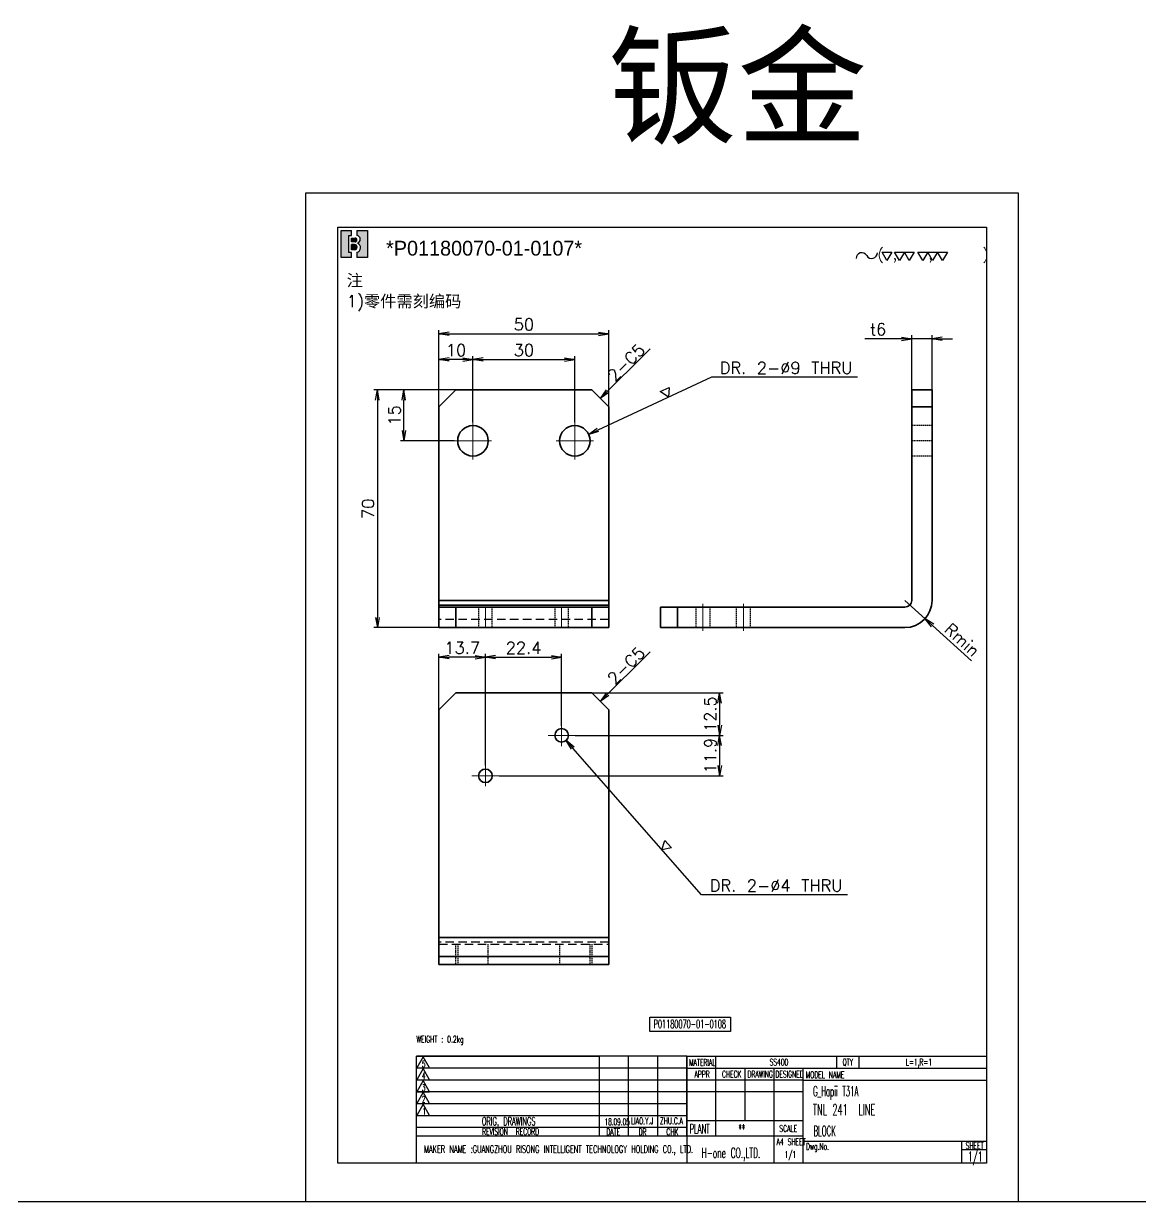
# Model space of a CAD drawing. Header units: inches. Extents: x 21 to 8642, y -3779 to 1599.
# Drawn here: x 349.4 to 678.3, y 18.9 to 365.8 of the extents above; entities that cross this region are included whole.
import ezdxf
from ezdxf.enums import TextEntityAlignment as Align

# ---------------------------------------------------------------- set-up
doc = ezdxf.new("R2010")
doc.units = ezdxf.units.IN
doc.header["$MEASUREMENT"] = 0
doc.linetypes.add('CENTER-HOKUTO', pattern=[23, 20, -1, 1, -1])
doc.linetypes.add('HIDDEN-HOKUTO', pattern=[3.8, 2.5, -1.3])
doc.layers.add('AM_HID', color=1, linetype='HIDDEN-HOKUTO', lineweight=25)
doc.layers.add('title_frame', color=7, linetype='Continuous')
doc.layers.add('word_dim', color=253, linetype='Continuous')
doc.styles.add('MX_NOTE_STANDARD', font='txt.shx', dxfattribs={"bigfont": 'bigfont.shx'})
doc.styles.get("Standard").update_dxf_attribs({"font": 'txt', "bigfont": 'gbcbig.shx'})
doc.dimstyles.new('HKT 1-1', dxfattribs={"dimtxt": 3.5, "dimasz": 3, "dimexe": 1, "dimexo": 0, "dimgap": 1, "dimtad": 3, "dimdsep": 46, "dimtxsty": 'Standard', "dimblk1": 'OPEN', "dimblk2": 'OPEN', "dimsah": 1, "dimcen": 0, "dimclrd": 256, "dimclre": 256, "dimclrt": 3, "dimazin": 2, "dimtfac": 1, "dimtmove": 0, "dimatfit": 3, "dimldrblk": 'OPEN', "dimfxl": 0, "dimtolj": 1, "dimlwd": 25, "dimlwe": 25, "dimarcsym": 0})
doc.dimstyles.new('STANDARD 1-1', dxfattribs={"dimtxt": 3.5, "dimasz": 3, "dimexe": 1, "dimexo": 0, "dimgap": 1, "dimtad": 3, "dimdsep": 46, "dimtxsty": 'Standard', "dimblk1": 'OPEN', "dimblk2": 'OPEN', "dimsah": 1, "dimcen": 0, "dimclrt": 3, "dimazin": 2, "dimtfac": 1, "dimtmove": 0, "dimatfit": 3, "dimldrblk": 'OPEN', "dimfxl": 0, "dimtolj": 1, "dimtzin": 0, "dimarcsym": 0})
doc.dimstyles.new('STANDARD 1-1$3', dxfattribs={"dimtxt": 3.5, "dimasz": 3, "dimexe": 1, "dimexo": 0, "dimgap": 1, "dimtad": 3, "dimtoh": 1, "dimdsep": 46, "dimtxsty": 'Standard', "dimblk1": 'OPEN', "dimblk2": 'OPEN', "dimsah": 1, "dimcen": 0, "dimclrt": 3, "dimazin": 2, "dimtfac": 1, "dimtofl": 0, "dimtmove": 0, "dimatfit": 3, "dimldrblk": 'OPEN', "dimfxl": 0, "dimtolj": 1, "dimtzin": 0, "dimarcsym": 0})

# ---------------------------------------------------------------- blocks, each defined once
blk = doc.blocks.new('shiage0')
at = {"layer": 'word_dim', "color": 3, "linetype": 'Continuous'}
for centre, radius, start, end in [((1.687489685469927, 1.849274192977646e-05), 1.687500000000015, 29.99999999999973, 180), ((4.610325423242443, 1.68751849274193), 1.6875, 209.9999999999997, 0)]:
    blk.add_arc(centre, radius, start, end, dxfattribs=at)
blk = doc.blocks.new('10')
at = {"layer": 'title_frame', "color": 3, "linetype": 'Continuous'}
for points in [[(9.625360041289241, 2.650317104677924), (8.180360041289191, 5.153130521614912), (11.07036004128918, 5.153130521615026)], [(13.30945624889046, 2.650317104677924), (11.86445624889041, 5.153130521614912), (17.64445624889038, 5.15313052161514), (16.19945624889044, 2.650317104678038), (14.75445624889039, 5.153130521615026)], [(20.17199269540924, 2.650317104677924), (18.72699269540919, 5.153130521614912), (27.39699269540915, 5.15313052161514), (25.95199269540922, 2.650317104678095), (24.50699269540917, 5.153130521615083), (23.06199269540923, 2.650317104678038), (21.61699269540918, 5.153130521615026)]]:
    blk.add_lwpolyline(points, close=True, dxfattribs=at)
blk.add_blockref('shiage0', (0.5207737940818333, 3.2441946934008), dxfattribs=at)
blk.add_text('( ,   ,     )', height=3, dxfattribs=at).set_placement((6.843075599901567, 2.972427221680277))
blk = doc.blocks.new('_Open')
at = {"color": 0, "lineweight": -2}
for p, q in [((-1, 0.1666666666666667), (0, 0)), ((-1, -0.1666666666666667), (0, 0)), ((0, 0), (-1, 0))]:
    blk.add_line(p, q, dxfattribs=at)
blk = doc.blocks.new('*D229')
at = {"layer": 'DEFPOINTS', "color": 0, "linetype": 'Continuous', "ltscale": 2}
for p in [(521.7485398443466, 274.4856008504387), (471.7485398443466, 250.2755443416602), (521.7485398443466, 250.2755443416602)]:
    blk.add_point(p, dxfattribs=at)
at = {"layer": 'word_dim', "color": 0, "linetype": 'Continuous', "lineweight": -2, "ltscale": 2}
for p, q in [((471.7485398443466, 250.2755443416602), (471.7485398443466, 275.4856008504387)), ((474.7485398443466, 274.4856008504387), (518.7485398443466, 274.4856008504387)), ((521.7485398443466, 250.2755443416602), (521.7485398443466, 275.4856008504387))]:
    blk.add_line(p, q, dxfattribs=at)
at = {"layer": 'word_dim', "color": 0, "linetype": 'Continuous', "lineweight": -2, "ltscale": 2, "xscale": 3, "yscale": 3, "zscale": 3, "rotation": 180}
blk.add_blockref('_Open', (471.7485398443466, 274.4856008504387), dxfattribs=at)
at = {"layer": 'word_dim', "color": 0, "linetype": 'Continuous', "lineweight": -2, "ltscale": 2, "xscale": 3, "yscale": 3, "zscale": 3}
blk.add_blockref('_Open', (521.7485398443466, 274.4856008504387), dxfattribs=at)
at = {"layer": 'word_dim', "color": 3, "linetype": 'Continuous', "ltscale": 2, "insert": (496.7485398443466, 277.2356008504387), "char_height": 3.5, "attachment_point": 5}
blk.add_mtext('\\A1;50', dxfattribs=at)
blk = doc.blocks.new('*D230')
at = {"layer": 'DEFPOINTS', "color": 0, "linetype": 'Continuous', "ltscale": 2}
for p in [(481.6288800948248, 257.9395146593409), (453.5980144805878, 187.9395146593372), (483.4282273443466, 187.9395146593372)]:
    blk.add_point(p, dxfattribs=at)
at = {"layer": 'word_dim', "color": 0, "linetype": 'Continuous', "lineweight": -2, "ltscale": 2}
for p, q in [((481.6288800948248, 257.9395146593409), (452.5980144805878, 257.9395146593409)), ((453.5980144805878, 254.9395146593409), (453.5980144805878, 190.9395146593372)), ((483.4282273443466, 187.9395146593372), (452.5980144805878, 187.9395146593372))]:
    blk.add_line(p, q, dxfattribs=at)
at = {"layer": 'word_dim', "color": 0, "linetype": 'Continuous', "lineweight": -2, "ltscale": 2, "xscale": 3, "yscale": 3, "zscale": 3}
for p, rotation in [((453.5980144805878, 257.9395146593409), 90), ((453.5980144805878, 187.9395146593372), 270)]:
    blk.add_blockref('_Open', p, dxfattribs=dict(at, rotation=rotation))
at = {"layer": 'word_dim', "color": 3, "linetype": 'Continuous', "ltscale": 2, "insert": (450.8480144805877, 222.9395146593392), "char_height": 3.5, "attachment_point": 5, "rotation": 90}
blk.add_mtext('\\A1;70', dxfattribs=at)
blk = doc.blocks.new('*D231')
at = {"layer": 'DEFPOINTS', "color": 0, "linetype": 'Continuous', "ltscale": 2}
for p in [(610.9526692118022, 273.020419797201), (610.9526692118022, 257.9395146593372), (616.9526692118022, 257.9395146593372)]:
    blk.add_point(p, dxfattribs=at)
at = {"layer": 'word_dim', "color": 0, "linetype": 'Continuous', "lineweight": -2, "ltscale": 2}
for p, q in [((607.9526692118022, 273.020419797201), (597.1193358784689, 273.020419797201)), ((610.9526692118022, 257.9395146593372), (610.9526692118022, 274.020419797201)), ((616.9526692118022, 273.020419797201), (610.9526692118022, 273.020419797201)), ((616.9526692118022, 257.9395146593372), (616.9526692118022, 274.020419797201)), ((619.9526692118022, 273.020419797201), (622.9526692118022, 273.020419797201))]:
    blk.add_line(p, q, dxfattribs=at)
at = {"layer": 'word_dim', "color": 0, "linetype": 'Continuous', "lineweight": -2, "ltscale": 2, "xscale": 3, "yscale": 3, "zscale": 3}
blk.add_blockref('_Open', (610.9526692118022, 273.020419797201), dxfattribs=at)
at = {"layer": 'word_dim', "color": 0, "linetype": 'Continuous', "lineweight": -2, "ltscale": 2, "xscale": 3, "yscale": 3, "zscale": 3, "rotation": 180}
blk.add_blockref('_Open', (616.9526692118022, 273.020419797201), dxfattribs=at)
at = {"layer": 'word_dim', "color": 3, "linetype": 'Continuous', "ltscale": 2, "insert": (601.0360025451356, 275.770419797201), "char_height": 3.5, "attachment_point": 5}
blk.add_mtext('\\A1;t6', dxfattribs=at)
blk = doc.blocks.new('*D232')
at = {"layer": 'DEFPOINTS', "color": 0, "linetype": 'Continuous', "ltscale": 2}
for p in [(461.4030713985055, 257.9395146593409), (479.0762878172033, 257.9395146593409), (476.2428637207565, 242.9395146593409)]:
    blk.add_point(p, dxfattribs=at)
at = {"layer": 'word_dim', "color": 0, "linetype": 'Continuous', "lineweight": -2, "ltscale": 2}
for p, q in [((479.0762878172033, 257.9395146593409), (460.4030713985055, 257.9395146593409)), ((461.4030713985055, 245.9395146593409), (461.4030713985055, 254.9395146593409)), ((476.2428637207565, 242.9395146593409), (460.4030713985055, 242.9395146593409))]:
    blk.add_line(p, q, dxfattribs=at)
at = {"layer": 'word_dim', "color": 0, "linetype": 'Continuous', "lineweight": -2, "ltscale": 2, "xscale": 3, "yscale": 3, "zscale": 3}
for p, rotation in [((461.4030713985055, 257.9395146593409), 90), ((461.4030713985055, 242.9395146593409), 270)]:
    blk.add_blockref('_Open', p, dxfattribs=dict(at, rotation=rotation))
at = {"layer": 'word_dim', "color": 3, "linetype": 'Continuous', "ltscale": 2, "insert": (458.6530713985054, 250.439514659341), "char_height": 3.5, "attachment_point": 5, "rotation": 90}
blk.add_mtext('\\A1;15', dxfattribs=at)
blk = doc.blocks.new('*D233')
at = {"layer": 'DEFPOINTS', "color": 0, "linetype": 'Continuous', "ltscale": 2}
for p in [(511.7485398443466, 266.9059989490154), (481.7485398443466, 248.445190782931), (511.7485398443466, 248.445190782931)]:
    blk.add_point(p, dxfattribs=at)
at = {"layer": 'word_dim', "color": 0, "linetype": 'Continuous', "lineweight": -2, "ltscale": 2}
for p, q in [((481.7485398443466, 248.445190782931), (481.7485398443466, 267.9059989490154)), ((511.7485398443466, 248.445190782931), (511.7485398443466, 267.9059989490154)), ((484.7485398443466, 266.9059989490154), (508.7485398443466, 266.9059989490154))]:
    blk.add_line(p, q, dxfattribs=at)
at = {"layer": 'word_dim', "color": 0, "linetype": 'Continuous', "lineweight": -2, "ltscale": 2, "xscale": 3, "yscale": 3, "zscale": 3, "rotation": 180}
blk.add_blockref('_Open', (481.7485398443466, 266.9059989490154), dxfattribs=at)
at = {"layer": 'word_dim', "color": 0, "linetype": 'Continuous', "lineweight": -2, "ltscale": 2, "xscale": 3, "yscale": 3, "zscale": 3}
blk.add_blockref('_Open', (511.7485398443466, 266.9059989490154), dxfattribs=at)
at = {"layer": 'word_dim', "color": 3, "linetype": 'Continuous', "ltscale": 2, "insert": (496.7485398443466, 269.6559989490154), "char_height": 3.5, "attachment_point": 5}
blk.add_mtext('\\A1;30', dxfattribs=at)
blk = doc.blocks.new('*D234')
at = {"layer": 'DEFPOINTS', "color": 0, "linetype": 'Continuous', "ltscale": 2}
for p in [(471.7485398443466, 266.9059989490154), (471.7485398443466, 252.9395146593372), (481.7485398443466, 248.445190782931)]:
    blk.add_point(p, dxfattribs=at)
at = {"layer": 'word_dim', "color": 0, "linetype": 'Continuous', "lineweight": -2, "ltscale": 2}
for p, q in [((471.7485398443466, 252.9395146593372), (471.7485398443466, 267.9059989490154)), ((481.7485398443466, 248.445190782931), (481.7485398443466, 267.9059989490154)), ((478.7485398443466, 266.9059989490154), (474.7485398443466, 266.9059989490154))]:
    blk.add_line(p, q, dxfattribs=at)
at = {"layer": 'word_dim', "color": 0, "linetype": 'Continuous', "lineweight": -2, "ltscale": 2, "xscale": 3, "yscale": 3, "zscale": 3, "rotation": 180}
blk.add_blockref('_Open', (471.7485398443466, 266.9059989490154), dxfattribs=at)
at = {"layer": 'word_dim', "color": 0, "linetype": 'Continuous', "lineweight": -2, "ltscale": 2, "xscale": 3, "yscale": 3, "zscale": 3}
blk.add_blockref('_Open', (481.7485398443466, 266.9059989490154), dxfattribs=at)
at = {"layer": 'word_dim', "color": 3, "linetype": 'Continuous', "ltscale": 2, "insert": (476.7485398443466, 269.6559989490154), "char_height": 3.5, "attachment_point": 5}
blk.add_mtext('\\A1;10', dxfattribs=at)
blk = doc.blocks.new('*D235')
at = {"layer": 'DEFPOINTS', "color": 0, "linetype": 'Continuous', "ltscale": 2}
for p in [(486.3087638694275, 168.6872437886553), (511.8579148443393, 156.1794312886553), (554.392921191619, 156.1794312886553)]:
    blk.add_point(p, dxfattribs=at)
at = {"layer": 'word_dim', "color": 0, "linetype": 'Continuous', "lineweight": -2, "ltscale": 2}
for p, q in [((486.3087638694275, 168.6872437886553), (555.392921191619, 168.6872437886553)), ((554.392921191619, 165.6872437886553), (554.392921191619, 159.1794312886553)), ((511.8579148443393, 156.1794312886553), (555.392921191619, 156.1794312886553))]:
    blk.add_line(p, q, dxfattribs=at)
at = {"layer": 'word_dim', "color": 0, "linetype": 'Continuous', "lineweight": -2, "ltscale": 2, "xscale": 3, "yscale": 3, "zscale": 3}
for p, rotation in [((554.392921191619, 168.6872437886553), 90), ((554.392921191619, 156.1794312886553), 270)]:
    blk.add_blockref('_Open', p, dxfattribs=dict(at, rotation=rotation))
at = {"layer": 'word_dim', "color": 3, "linetype": 'Continuous', "ltscale": 2, "insert": (551.642921191619, 162.4333375386554), "char_height": 3.5, "attachment_point": 5, "rotation": 90}
blk.add_mtext('\\A1;12.5', dxfattribs=at)
blk = doc.blocks.new('*D236')
at = {"layer": 'DEFPOINTS', "color": 0, "linetype": 'Continuous', "ltscale": 2}
for p in [(511.8579148443393, 156.1794312886553), (489.4282273443393, 144.2653687886553), (554.392921191619, 144.2653687886553)]:
    blk.add_point(p, dxfattribs=at)
at = {"layer": 'word_dim', "color": 0, "linetype": 'Continuous', "lineweight": -2, "ltscale": 2}
for p, q in [((511.8579148443393, 156.1794312886553), (555.392921191619, 156.1794312886553)), ((554.392921191619, 153.1794312886553), (554.392921191619, 147.2653687886553)), ((489.4282273443393, 144.2653687886553), (555.392921191619, 144.2653687886553))]:
    blk.add_line(p, q, dxfattribs=at)
at = {"layer": 'word_dim', "color": 0, "linetype": 'Continuous', "lineweight": -2, "ltscale": 2, "xscale": 3, "yscale": 3, "zscale": 3}
for p, rotation in [((554.392921191619, 156.1794312886553), 90), ((554.392921191619, 144.2653687886553), 270)]:
    blk.add_blockref('_Open', p, dxfattribs=dict(at, rotation=rotation))
at = {"layer": 'word_dim', "color": 3, "linetype": 'Continuous', "ltscale": 2, "insert": (551.642921191619, 150.2224000386554), "char_height": 3.5, "attachment_point": 5, "rotation": 90}
blk.add_mtext('\\A1;11.9', dxfattribs=at)
blk = doc.blocks.new('*D237')
at = {"layer": 'DEFPOINTS', "color": 0, "linetype": 'Continuous', "ltscale": 2}
for p in [(471.7485398443466, 179.2180094340832), (471.7485398443466, 163.6872437886553), (485.4282273443466, 147.2653687886589)]:
    blk.add_point(p, dxfattribs=at)
at = {"layer": 'word_dim', "color": 0, "linetype": 'Continuous', "lineweight": -2, "ltscale": 2}
for p, q in [((471.7485398443466, 163.6872437886553), (471.7485398443466, 180.2180094340832)), ((482.4282273443466, 179.2180094340832), (474.7485398443466, 179.2180094340832)), ((485.4282273443466, 147.2653687886589), (485.4282273443466, 180.2180094340832))]:
    blk.add_line(p, q, dxfattribs=at)
at = {"layer": 'word_dim', "color": 0, "linetype": 'Continuous', "lineweight": -2, "ltscale": 2, "xscale": 3, "yscale": 3, "zscale": 3, "rotation": 180}
blk.add_blockref('_Open', (471.7485398443466, 179.2180094340832), dxfattribs=at)
at = {"layer": 'word_dim', "color": 0, "linetype": 'Continuous', "lineweight": -2, "ltscale": 2, "xscale": 3, "yscale": 3, "zscale": 3}
blk.add_blockref('_Open', (485.4282273443466, 179.2180094340832), dxfattribs=at)
at = {"layer": 'word_dim', "color": 3, "linetype": 'Continuous', "ltscale": 2, "insert": (478.5883835943466, 181.9680094340832), "char_height": 3.5, "attachment_point": 5}
blk.add_mtext('\\A1;13.7', dxfattribs=at)
blk = doc.blocks.new('*D238')
at = {"layer": 'DEFPOINTS', "color": 0, "linetype": 'Continuous', "ltscale": 2}
for p in [(507.8579148443466, 179.2180094340832), (507.8579148443466, 159.0082857663577), (485.4282273443466, 147.2653687886589)]:
    blk.add_point(p, dxfattribs=at)
at = {"layer": 'word_dim', "color": 0, "linetype": 'Continuous', "lineweight": -2, "ltscale": 2}
for p, q in [((485.4282273443466, 147.2653687886589), (485.4282273443466, 180.2180094340832)), ((488.4282273443466, 179.2180094340832), (504.8579148443466, 179.2180094340832)), ((507.8579148443466, 159.0082857663577), (507.8579148443466, 180.2180094340832))]:
    blk.add_line(p, q, dxfattribs=at)
at = {"layer": 'word_dim', "color": 0, "linetype": 'Continuous', "lineweight": -2, "ltscale": 2, "xscale": 3, "yscale": 3, "zscale": 3, "rotation": 180}
blk.add_blockref('_Open', (485.4282273443466, 179.2180094340832), dxfattribs=at)
at = {"layer": 'word_dim', "color": 0, "linetype": 'Continuous', "lineweight": -2, "ltscale": 2, "xscale": 3, "yscale": 3, "zscale": 3}
blk.add_blockref('_Open', (507.8579148443466, 179.2180094340832), dxfattribs=at)
at = {"layer": 'word_dim', "color": 3, "linetype": 'Continuous', "ltscale": 2, "insert": (496.6430710943466, 181.9680094340832), "char_height": 3.5, "attachment_point": 5}
blk.add_mtext('\\A1;22.4', dxfattribs=at)
blk = doc.blocks.new('*D239')
at = {"layer": 'DEFPOINTS', "color": 0, "linetype": 'Continuous', "ltscale": 2}
for p in [(515.8272840422147, 244.8405264342612), (507.6697956464675, 241.0385028844133)]:
    blk.add_point(p, dxfattribs=at)
at = {"layer": 'word_dim', "color": 0, "linetype": 'Continuous', "lineweight": -2, "ltscale": 2}
for p, q in [((551.9555145420493, 261.6790895447295), (518.5464468407913, 246.1078676175411)), ((594.9555145420493, 261.6790895447294), (551.9555145420493, 261.6790895447295))]:
    blk.add_line(p, q, dxfattribs=at)
at = {"layer": 'word_dim', "color": 0, "linetype": 'Continuous', "lineweight": -2, "ltscale": 2, "xscale": 3, "yscale": 3, "zscale": 3, "rotation": 204.9891773603116}
blk.add_blockref('_Open', (515.8272840422147, 244.8405264342612), dxfattribs=at)
at = {"layer": 'word_dim', "color": 3, "linetype": 'Continuous', "ltscale": 2, "insert": (573.9555145420493, 264.4290895447295), "char_height": 3.5, "attachment_point": 5}
blk.add_mtext('\\A1;DR. 2-∅9 THRU', dxfattribs=at)
blk = doc.blocks.new('shiage1')
at = {"layer": 'word_dim', "color": 3, "linetype": 'Continuous'}
for p, q in [((-4.255559048260693e-05, 3.4162127349191e-07), (-1.443418228564553, 2.500000341621273)), ((-1.443418228564553, 2.500000341621273), (1.443333117383588, 2.500000341621273)), ((1.443333117383588, 2.500000341621273), (-4.255559048260693e-05, 3.4162127349191e-07))]:
    blk.add_line(p, q, dxfattribs=at)
blk = doc.blocks.new('*D240')
at = {"layer": 'DEFPOINTS', "color": 0, "linetype": 'Continuous', "ltscale": 2}
for p in [(506.5399738417004, 157.6837688550179), (509.1758558469705, 154.6750937222889)]:
    blk.add_point(p, dxfattribs=at)
at = {"layer": 'word_dim', "color": 0, "linetype": 'Continuous', "lineweight": -2, "ltscale": 2}
for p, q in [((549.0162135915642, 109.2001091116247), (511.1527673509225, 152.4185873727428)), ((592.0162135915643, 109.2001091116246), (549.0162135915642, 109.2001091116247))]:
    blk.add_line(p, q, dxfattribs=at)
at = {"layer": 'word_dim', "color": 0, "linetype": 'Continuous', "lineweight": -2, "ltscale": 2, "xscale": 3, "yscale": 3, "zscale": 3, "rotation": 131.2214045578863}
blk.add_blockref('_Open', (509.1758558469705, 154.6750937222889), dxfattribs=at)
at = {"layer": 'word_dim', "color": 3, "linetype": 'Continuous', "ltscale": 2, "insert": (571.0162135915643, 111.9501091116247), "char_height": 3.5, "attachment_point": 5}
blk.add_mtext('\\A1;DR. 2-∅4 THRU', dxfattribs=at)
blk = doc.blocks.new('*D241')
at = {"layer": 'DEFPOINTS', "color": 0, "linetype": 'Continuous', "ltscale": 2}
for p in [(608.9526692117404, 195.9395146593191), (614.8664213778765, 190.5517938686601)]:
    blk.add_point(p, dxfattribs=at)
at = {"layer": 'word_dim', "linetype": 'Continuous', "lineweight": 25, "ltscale": 2}
for p, q in [((608.9526692117404, 195.9395146593191), (614.8664213778765, 190.5517938686601)), ((628.5419732620043, 178.0926895403174), (617.0840784401674, 188.5313985721721))]:
    blk.add_line(p, q, dxfattribs=at)
at = {"layer": 'word_dim', "linetype": 'Continuous', "lineweight": 25, "ltscale": 2, "xscale": 3, "yscale": 3, "zscale": 3, "rotation": 137.664930553009}
blk.add_blockref('_Open', (614.8664213778765, 190.5517938686601), dxfattribs=at)
at = {"layer": 'word_dim', "color": 3, "linetype": 'Continuous', "ltscale": 2, "insert": (625.7738834040119, 184.3346987151009), "char_height": 3.5, "attachment_point": 5, "rotation": 317.66493055300896}
blk.add_mtext('\\A1;Rmin', dxfattribs=at)
blk = doc.blocks.new('B\\M+18B40\\M+196A7\\M+100CF\\M+100B0\\M+100B8')
blk.add_hatch(color=1).paths.add_polyline_path([(0.3999999986702711, 0.8149999997779807), (0.3999999986702711, 0.9999999997779806), (-1.3297288e-09, 0.9999999997779806), (-1.3297288e-09, -2.220193e-10), (0.3999999986702711, -2.220193e-10), (0.3999999986702711, 0.1849999997779807), (0.2999999986702711, 0.1849999997779807), (0.2999999986702711, 0.8149999997779807)])
h = blk.add_hatch(color=1)
edge = h.paths.add_edge_path()
edge.add_line((0.5999999986702714, 0.9999999997779806), (0.5999999986702718, 0.8142220507965398))
edge.add_arc((0.5849999986702712, 0.6699999997779816), 0.1449999999999991, -5.115907697472721e-13, 84.06222754839428, ccw=False)
edge.add_arc((0.5849999986702707, 0.6699999997779802), 0.1449999999999993, -69.82872865353448, 1.1368683772161603e-13, ccw=False)
edge.add_line((0.6349999986702715, 0.5338934238898192), (0.6349999986702711, 0.5120827805020305))
edge.add_arc((0.5699999986702688, 0.3549999997779789), 0.1700000000000021, 3.979039320256561e-13, 67.5204943905955, ccw=False)
edge.add_arc((0.5699999986702724, 0.3549999997779802), 0.1699999999999993, -79.83575137827683, 0, ccw=False)
edge.add_line((0.5999999986702714, 0.1876679944711657), (0.5999999986702714, -2.220192918400699e-10))
edge.add_line((0.5999999986702714, -2.220193e-10), (0.9999999986702712, -2.220193e-10))
edge.add_line((0.9999999986702712, -2.220193e-10), (0.9999999986702712, 0.9999999997779806))
edge.add_line((0.9999999986702712, 0.9999999997779806), (0.5999999986702714, 0.9999999997779806))
h = blk.add_hatch(color=1)
edge = h.paths.add_edge_path()
edge.add_arc((0.5299999986702706, 0.6449999997779808), 0.07, 359.9999999999989, 450)
edge.add_line((0.5299999986702706, 0.7149999997779806), (0.3999999986702711, 0.7149999997779806))
edge.add_line((0.3999999986702711, 0.7149999997779806), (0.3999999986702711, 0.5749999997779809))
edge.add_line((0.3999999986702711, 0.5749999997779809), (0.5299999986702701, 0.5749999997779809))
edge.add_arc((0.5299999986702701, 0.6449999997779808), 0.07, 270, 359.9999999999999)
h = blk.add_hatch(color=1)
edge = h.paths.add_edge_path()
edge.add_arc((0.5149999986702705, 0.3799999997779802), 0.095, 1.018e-13, 90)
edge.add_line((0.5149999986702705, 0.4749999997779804), (0.3999999986702711, 0.4749999997779808))
edge.add_line((0.3999999986702711, 0.4749999997779808), (0.3999999986702711, 0.2849999997779809))
edge.add_line((0.3999999986702711, 0.2849999997779809), (0.5149999986702718, 0.2849999997779809))
edge.add_arc((0.5149999986702718, 0.379999999777981), 0.095, 270, 360.0000000000003)
at = {"color": 1}
for p, q in [((-1.3297288e-09, -2.220193e-10), (-1.3297288e-09, 0.9999999997779806)), ((-1.3297288e-09, 0.9999999997779806), (0.3999999986702711, 0.9999999997779806)), ((0.3999999986702711, 0.8149999997779807), (0.3999999986702711, 0.9999999997779806)), ((0.5999999986702714, 0.9999999997779806), (0.5999999986702718, 0.8142220507965398)), ((0.5999999986702714, 0.9999999997779806), (0.9999999986702712, 0.9999999997779806)), ((0.9999999986702712, 0.9999999997779806), (0.9999999986702712, -2.220193e-10)), ((0.2999999986702711, 0.8149999997779807), (0.3999999986702711, 0.8149999997779807)), ((0.2999999986702711, 0.1849999997779807), (0.2999999986702711, 0.8149999997779807)), ((0.3999999986702711, 0.7149999997779806), (0.5299999986702706, 0.7149999997779806)), ((0.3999999986702711, 0.5749999997779809), (0.3999999986702711, 0.7149999997779806)), ((0.5299999986702701, 0.5749999997779809), (0.3999999986702711, 0.5749999997779809)), ((0.5149999986702705, 0.4749999997779804), (0.3999999986702711, 0.4749999997779808)), ((0.3999999986702711, 0.2849999997779809), (0.3999999986702711, 0.4749999997779808)), ((0.5699999986702711, 0.5249999997779802), (0.5699999986702716, 0.5249999997779807)), ((0.5999999986702705, 0.6449999997779794), (0.59999999867027, 0.6449999997779803)), ((0.6349999986702715, 0.5338934238898192), (0.6349999986702711, 0.5120827805020305)), ((0.7299999986702704, 0.6699999997779807), (0.7299999986702704, 0.6699999997779802)), ((0.3999999986702711, 0.1849999997779807), (0.2999999986702711, 0.1849999997779807)), ((0.5149999986702718, 0.2849999997779809), (0.3999999986702711, 0.2849999997779809)), ((0.3999999986702711, -2.220193e-10), (0.3999999986702711, 0.1849999997779807)), ((0.5999999986702714, 0.1876679944711657), (0.5999999986702714, -2.220193e-10)), ((0.6099999986702707, 0.3799999997779806), (0.609999998670272, 0.3799999997779815)), ((0.739999998670271, 0.3549999997779802), (0.739999998670271, 0.3549999997779802)), ((0.3999999986702711, -2.220193e-10), (-1.3297288e-09, -2.220193e-10)), ((0.9999999986702712, -2.220193e-10), (0.5999999986702714, -2.220193e-10))]:
    blk.add_line(p, q, dxfattribs=at)
for centre, radius, start, end in [((0.5149999986702705, 0.3799999997779802), 0.095, 1.018e-13, 90), ((0.5299999986702706, 0.6449999997779808), 0.07, 359.9999999999989, 90), ((0.5299999986702701, 0.6449999997779808), 0.07, 270, 359.9999999999999), ((0.5849999986702712, 0.6699999997779816), 0.1449999999999991, 359.9999999999995, 84.06222754839432), ((0.5849999986702707, 0.6699999997779802), 0.1449999999999993, 290.1712713464655, 1.781e-13), ((0.5699999986702688, 0.3549999997779789), 0.1700000000000021, 4.58e-13, 67.52049439059552), ((0.5149999986702718, 0.379999999777981), 0.095, 270, 2.799e-13), ((0.5699999986702724, 0.3549999997779802), 0.1699999999999993, 280.1642486217232, 0)]:
    blk.add_arc(centre, radius, start, end, dxfattribs=at)
blk.add_attdef('B機密ﾏｰｸ', (-0.0857467348302255, 1.074949466596297), '', height=0.2)

msp = doc.modelspace()

# ---------------------------------------------------------------- linework, layer by layer
at = {"color": 7, "lineweight": 35, "ltscale": 0.1767766952966369}
for p, q in [((476.7485398443466, 257.9395146593372), (471.7485398443466, 252.9395146593372)), ((516.7485398443466, 257.9395146593372), (521.7485398443466, 252.9395146593372)), ((471.7485398443466, 163.6872437886553), (476.7485398443466, 168.6872437886553)), ((516.7485398443466, 168.6872437886553), (521.7485398443466, 163.6872437886553))]:
    msp.add_line(p, q, dxfattribs=at)
at = {"color": 7, "lineweight": 35}
for p, q in [((516.7485398443466, 257.9395146593372), (476.7485398443466, 257.9395146593372)), ((471.7485398443466, 252.9395146593372), (471.7485398443466, 195.9395146593372)), ((521.7485398443466, 195.9395146593372), (521.7485398443466, 252.9395146593372)), ((610.9526692118022, 195.9395146593372), (610.9526692118022, 252.9395146593372)), ((616.9526692118022, 195.9395146593372), (616.9526692118022, 252.9395146593372)), ((471.7485398443466, 195.9395146593372), (521.7485398443466, 195.9395146593372)), ((521.7485398443466, 194.5254521593372), (471.7485398443466, 194.5254521593372)), ((476.7485398443466, 193.9395146593372), (516.7485398443466, 193.9395146593372)), ((608.9526692118022, 193.9395146593372), (541.9526692118022, 193.9395146593372)), ((476.7485398443466, 187.9395146593372), (516.7485398443466, 187.9395146593372)), ((541.9526692118022, 187.9395146593372), (608.9526692118022, 187.9395146593372)), ((476.7485398443466, 168.6872437886553), (516.7485398443466, 168.6872437886553)), ((471.7485398443466, 163.6872437886553), (471.7485398443466, 96.68724378865528)), ((521.7485398443466, 163.6872437886553), (521.7485398443466, 96.68724378865528)), ((521.7485398443466, 96.68724378865528), (471.7485398443466, 96.68724378865528)), ((521.7485398443466, 91.03050550740528), (471.7485398443466, 91.03050550740528)), ((521.7485398443466, 88.68724378865528), (471.7485398443466, 88.68724378865528))]:
    msp.add_line(p, q, dxfattribs=at)
at = {"color": 7, "lineweight": 35, "ltscale": 0.125}
for p, q in [((610.9526692118022, 257.9395146593372), (610.9526692118022, 252.9395146593372)), ((616.9526692118022, 257.9395146593372), (616.9526692118022, 252.9395146593372)), ((471.7485398443466, 193.9395146593372), (476.7485398443466, 193.9395146593372)), ((516.7485398443466, 193.9395146593372), (521.7485398443466, 193.9395146593372)), ((536.9526692118022, 193.9395146593372), (541.9526692118022, 193.9395146593372)), ((471.7485398443466, 187.9395146593372), (476.7485398443466, 187.9395146593372)), ((516.7485398443466, 187.9395146593372), (521.7485398443466, 187.9395146593372)), ((536.9526692118022, 187.9395146593372), (541.9526692118022, 187.9395146593372))]:
    msp.add_line(p, q, dxfattribs=at)
at = {"color": 7, "lineweight": 35, "ltscale": 0.15}
for p, q in [((610.9526692118022, 257.9395146593372), (616.9526692118022, 257.9395146593372)), ((616.9526692118022, 252.9395146593372), (610.9526692118022, 252.9395146593372)), ((471.7485398443466, 193.9395146593372), (471.7485398443466, 187.9395146593372)), ((476.7485398443466, 193.9395146593372), (476.7485398443466, 187.9395146593372)), ((516.7485398443466, 193.9395146593372), (516.7485398443466, 187.9395146593372)), ((521.7485398443466, 187.9395146593372), (521.7485398443466, 193.9395146593372)), ((536.9526692118022, 193.9395146593372), (536.9526692118022, 187.9395146593372)), ((541.9526692118022, 187.9395146593372), (541.9526692118022, 193.9395146593372))]:
    msp.add_line(p, q, dxfattribs=at)
at = {"color": 2, "linetype": 'CENTER-HOKUTO', "lineweight": 13, "ltscale": 2}
for p, q in [((481.7485398443466, 237.4338385357508), (481.7485398443466, 248.445190782931)), ((511.7485398443466, 237.4338385357508), (511.7485398443466, 248.445190782931)), ((487.2542159679367, 242.9395146593409), (476.2428637207565, 242.9395146593409)), ((517.2542159679367, 242.9395146593409), (506.2428637207565, 242.9395146593409)), ((549.4604817118022, 194.9395146593336), (549.4604817118022, 186.9395146593336)), ((561.3745442118022, 194.9395146593336), (561.374544211795, 186.9395146593336)), ((485.4282273443466, 187.9395146593372), (485.4282273443466, 193.9395146593372)), ((507.8579148443466, 187.9395146593372), (507.8579148443466, 193.9395146593372)), ((511.8579148443393, 156.1794312886553), (503.8579148443393, 156.1794312886553)), ((507.8579148443466, 153.0082857663577), (507.8579148443466, 159.0082857663577)), ((485.4282273443466, 141.2653687886589), (485.4282273443466, 147.2653687886589)), ((489.4282273443393, 144.2653687886553), (481.4282273443393, 144.2653687886626))]:
    msp.add_line(p, q, dxfattribs=at)
at = {"color": 7, "lineweight": 35, "ltscale": 0.0353515625}
for p, q in [((471.7485398443466, 195.9395146593372), (471.7485398443466, 194.5254521593372)), ((521.7485398443466, 194.5254521593372), (521.7485398443466, 195.9395146593372))]:
    msp.add_line(p, q, dxfattribs=at)
at = {"color": 7, "lineweight": 35, "ltscale": 0.0146484375}
for p, q in [((471.7485398443466, 193.9395146593372), (471.7485398443466, 194.5254521593372)), ((521.7485398443466, 194.5254521593372), (521.7485398443466, 193.9395146593372))]:
    msp.add_line(p, q, dxfattribs=at)
at = {"color": 7, "lineweight": 35, "ltscale": 0.0765380859375}
for p, q in [((471.7485398443466, 93.62572035115528), (471.7485398443466, 96.68724378865528)), ((521.7485398443466, 96.68724378865528), (521.7485398443466, 93.62572035115528))]:
    msp.add_line(p, q, dxfattribs=at)
at = {"color": 7, "lineweight": 35, "ltscale": 0.06488037109375}
for p, q in [((471.7485398443466, 91.03050550740528), (471.7485398443466, 93.62572035115528)), ((521.7485398443466, 93.62572035115528), (521.7485398443466, 91.03050550740528))]:
    msp.add_line(p, q, dxfattribs=at)
at = {"color": 7, "lineweight": 35, "ltscale": 0.043359375}
for p, q in [((471.7485398443466, 89.29613050740528), (471.7485398443466, 91.03050550740528)), ((521.7485398443466, 91.03050550740528), (521.7485398443466, 89.29613050740528))]:
    msp.add_line(p, q, dxfattribs=at)
at = {"color": 7, "lineweight": 35, "ltscale": 0.01522216796875}
for p, q in [((471.7485398443466, 88.68724378865528), (471.7485398443466, 89.29613050740528)), ((521.7485398443466, 89.29613050740528), (521.7485398443466, 88.68724378865528))]:
    msp.add_line(p, q, dxfattribs=at)
at = {"linetype": 'Continuous'}
msp.add_line((579.0211859831259, 54.6640031749078), (632.92118598312, 54.6640031749078), dxfattribs=at)
at = {"color": 7, "lineweight": 35}
for centre, radius in [((481.7485398443466, 242.9395146593372), 4.5), ((511.7485398443466, 242.9395146593372), 4.5), ((507.8579148443393, 156.1794312886553), 2), ((485.4282273443466, 144.2653687886589), 2)]:
    msp.add_circle(centre, radius, dxfattribs=at)
for radius in [2, 8]:
    msp.add_arc((608.9526692118022, 195.9395146593372), radius, 270, 0, dxfattribs=at)
at = {"layer": 'AM_HID', "ltscale": 0.15}
for p, q in [((616.9526692118022, 247.4395146593372), (610.9526692118022, 247.4395146593372)), ((616.9526692118022, 242.9395146593372), (610.9526692118022, 242.9395146593372)), ((616.9526692118022, 238.4395146593372), (610.9526692118022, 238.4395146593372)), ((483.4282273443466, 193.9395146593372), (483.4282273443466, 187.9395146593372)), ((487.4282273443466, 187.9395146593372), (487.4282273443466, 193.9395146593372)), ((505.8579148443466, 193.9395146593372), (505.8579148443466, 187.9395146593372)), ((509.8579148443466, 187.9395146593372), (509.8579148443466, 193.9395146593372)), ((547.4604817118022, 187.9395146593372), (547.4604817118022, 193.9395146593372)), ((551.4604817118022, 193.9395146593372), (551.4604817118022, 187.9395146593372)), ((559.3745442118022, 187.9395146593372), (559.3745442118022, 193.9395146593372)), ((563.3745442118022, 193.9395146593372), (563.3745442118022, 187.9395146593372)), ((476.7485398443466, 88.68724378865528), (476.7485398443466, 94.68724378865528)), ((477.2485398443466, 94.68724378865528), (477.2485398443466, 88.68724378865528)), ((486.2485398443466, 88.68724378865528), (486.2485398443466, 94.68724378865528)), ((507.2485398443466, 94.68724378865528), (507.2485398443466, 88.68724378865528)), ((516.2485398443466, 88.68724378865528), (516.2485398443466, 94.68724378865528)), ((516.7485398443466, 94.68724378865528), (516.7485398443466, 88.68724378865528))]:
    msp.add_line(p, q, dxfattribs=at)
at = {"layer": 'AM_HID'}
for p, q in [((521.7485398443466, 190.2827763780872), (471.7485398443466, 190.2827763780872)), ((521.7485398443466, 95.27293714803028), (471.7485398443466, 95.27293714803028)), ((471.7485398443466, 94.68724378865528), (521.7485398443466, 94.68724378865528))]:
    msp.add_line(p, q, dxfattribs=at)
at = {"layer": 'title_frame'}
for p, q in [((441.92118598312, 305.9140031749078), (632.92118598312, 305.9140031749078)), ((441.92118598312, 30.1640031749078), (441.92118598312, 305.9140031749078)), ((446.92118598312, 305.9140031749078), (632.92118598312, 305.9140031749078)), ((632.92118598312, 305.9140031749078), (632.92118598312, 30.1640031749078)), ((533.8786792426624, 73.18075581046224), (557.6212213728365, 73.18075581046224)), ((533.8786792426624, 68.98031339570599), (533.8786792426624, 73.18075581046224)), ((557.6212213728365, 73.18075581046224), (557.6212213728365, 68.98031339570599)), ((557.6212213728365, 68.98031339570599), (533.8786792426624, 68.98031339570599)), ((465.0961859831083, 30.1640031749078), (465.0961859831083, 61.6640031749078)), ((465.0961859831083, 61.6640031749078), (518.9961859831317, 61.6640031749078)), ((544.7211859831084, 61.6640031749078), (465.0961859831083, 61.6640031749078)), ((467.0762385863715, 61.5405535369021), (465.1965985863723, 58.21848008798343)), ((468.9558785863707, 58.21848008798343), (467.0762385863715, 61.5405535369021)), ((518.9961859831317, 38.1640031749078), (518.9961859831317, 61.6640031749078)), ((527.5711859831142, 38.1640031749078), (527.5711859831142, 61.6640031749078)), ((527.5711859831142, 38.1640031749078), (527.5711859831142, 61.6640031749078)), ((536.1461859831259, 38.1640031749078), (536.1461859831259, 61.6640031749078)), ((536.1461859831259, 38.1640031749078), (536.1461859831259, 61.6640031749078)), ((544.7211859831084, 61.6640031749078), (544.7211859831084, 58.1640031749078)), ((544.7211859831084, 38.1640031749078), (544.7211859831084, 61.6640031749078)), ((544.7211859831084, 61.6640031749078), (544.7211859831084, 30.1640031749078)), ((544.7211859831084, 61.6640031749078), (544.7211859831084, 30.1640031749078)), ((544.7211859831084, 61.6640031749078), (632.92118598312, 61.6640031749078)), ((553.29618598312, 38.1640031749078), (553.29618598312, 61.6640031749078)), ((588.8211859831142, 61.6640031749078), (588.8211859831142, 58.1640031749078)), ((595.3937932351043, 61.6640031749078), (595.3937932351043, 58.1640031749078)), ((518.9961859831317, 58.1640031749078), (465.0961859831083, 58.1640031749078)), ((544.7211859831084, 58.1640031749078), (465.0961859831083, 58.1640031749078)), ((465.1965985863723, 58.21848008798343), (468.9558785863707, 58.21848008798343)), ((467.0762385863715, 58.06326164961802), (465.1965985863723, 54.74118820070299)), ((468.9558785863707, 54.74118820070299), (467.0762385863715, 58.06326164961802)), ((544.7211859831084, 58.1640031749078), (632.92118598312, 58.1640031749078)), ((561.8711859831317, 42.76058076132841), (561.8711859831317, 58.1640031749078)), ((570.4461859831142, 30.1640031749078), (570.4461859831142, 58.1640031749078)), ((579.0211859831259, 30.1640031749078), (579.0211859831259, 58.1640031749078)), ((518.9961859831317, 54.6640031749078), (465.0961859831083, 54.6640031749078)), ((544.7211859831084, 54.6640031749078), (465.0961859831083, 54.6640031749078)), ((465.1965985863723, 54.74118820070299), (468.9558785863707, 54.74118820070299)), ((467.0762385863715, 54.53372430303653), (465.1965985863723, 51.21165085411786)), ((468.9558785863707, 51.21165085411786), (467.0762385863715, 54.53372430303653)), ((579.0211859831259, 54.6640031749078), (544.7211859831084, 54.6640031749078)), ((518.9961859831317, 51.1640031749078), (465.0961859831083, 51.1640031749078)), ((544.7211859831084, 51.1640031749078), (465.0961859831083, 51.1640031749078)), ((465.1965985863723, 51.21165085411786), (468.9558785863707, 51.21165085411786)), ((467.0762385863715, 51.12057609275444), (465.1965985863723, 47.79850264383941)), ((468.9558785863707, 47.79850264383941), (467.0762385863715, 51.12057609275444)), ((579.0211859831259, 51.1640031749078), (544.7211859831084, 51.1640031749078)), ((518.9961859831317, 47.6640031749078), (465.0961859831083, 47.6640031749078)), ((544.7211859831084, 47.6640031749078), (465.0961859831083, 47.6640031749078)), ((465.1965985863723, 47.79850264383941), (468.9558785863707, 47.79850264383941)), ((467.0762385863715, 47.59103874616931), (465.1965985863723, 44.26896529725428)), ((468.9558785863707, 44.26896529725428), (467.0762385863715, 47.59103874616931)), ((518.9961859831317, 44.1640031749078), (465.0961859831083, 44.1640031749078)), ((544.7211859831084, 44.1640031749078), (465.0961859831083, 44.1640031749078)), ((465.1965985863723, 44.26896529725428), (468.9558785863707, 44.26896529725428)), ((544.7211859831084, 42.76058076132841), (579.0211859831259, 42.76058076132841)), ((518.9961859831317, 40.6640031749078), (465.0961859831083, 40.6640031749078)), ((544.7211859831084, 40.6640031749078), (465.0961859831083, 40.6640031749078)), ((544.7211859831084, 38.1640031749078), (465.0961859831083, 38.1640031749078)), ((579.0211859831259, 38.1640031749078), (544.7211859831084, 38.1640031749078)), ((579.0211859831259, 36.6640031749078), (632.92118598312, 36.6640031749078)), ((625.5711859831142, 36.6640031749078), (625.5711859831142, 30.1640031749078)), ((625.5711859831142, 34.1640031749078), (632.92118598312, 34.1640031749078)), ((632.92118598312, 30.1640031749078), (441.92118598312, 30.1640031749078)), ((632.92118598312, 30.1640031749078), (579.0211859831259, 30.1640031749078))]:
    msp.add_line(p, q, dxfattribs=at)
at = {"layer": 'title_frame', "color": 4}
msp.add_lwpolyline([(432.42118598312, 18.9140031749078), (642.42118598312, 18.9140031749078), (642.42118598312, 315.9140031749078), (432.42118598312, 315.9140031749078)], close=True, dxfattribs=at)
at = {"layer": 'word_dim', "linetype": 'Continuous', "ltscale": 2}
for p, q in [((331.4811402842503, 18.9140031749078), (432.42118598312, 18.9140031749078)), ((642.42118598312, 18.9140031749078), (743.3612316819897, 18.9140031749078))]:
    msp.add_line(p, q, dxfattribs=at)

# ---------------------------------------------------------------- block references
at = {"xscale": 7.778749999997672, "yscale": 7.9375, "zscale": 7.9375}
msp.add_blockref('B\\M+18B40\\M+196A7\\M+100CF\\M+100B0\\M+100B8', (442.9011932773726, 296.9765031766722), dxfattribs=at)
at = {"layer": 'word_dim', "linetype": 'Continuous', "lineweight": 13, "ltscale": 2}
msp.add_blockref('10', (594.0389627108314, 293.3905938085221), dxfattribs=at)
at = {"layer": 'word_dim', "color": 3, "linetype": 'Continuous', "ltscale": 2}
for p, rotation in [((539.2823670895166, 255.7724179409554), 24.98917736032367), ((537.3636515163969, 122.5006945240851), 311.2214045578519)]:
    msp.add_blockref('shiage1', p, dxfattribs=dict(at, rotation=rotation))

# ---------------------------------------------------------------- texts
at = {"linetype": 'Continuous', "ltscale": 2, "insert": (521.4502220319271, 361.4154841788507), "char_height": 28, "width": 97.82244757481385, "attachment_point": 1}
msp.add_mtext('{\\fMicrosoft YaHei|b0|i0|c134|p34;\\C3;钣金}', dxfattribs=at)
at = {"ltscale": 2, "char_height": 3.5, "attachment_point": 1}
for s, insert, width in [('{\\fSimSun|b0|i0|c134|p2;\\C3;注}', (444.5735701876771, 291.9380632437454), 10.36469167833275), ('{\\Fromans,bigfont|c134;\\C3;1)\\fSimSun|b0|i0|c134|p2;零件需刻编码}', (444.5735701876771, 285.8072115374919), 96.90613264959393)]:
    msp.add_mtext(s, dxfattribs=dict(at, insert=insert, width=width))
at = {"linetype": 'Continuous', "char_height": 3, "width": 50.90000000000009, "attachment_point": 4}
for s, insert in [('{\\W0.5;\\C3;G_Hapii T31A}', (581.9005064670425, 50.87629867529113)), ('{\\W0.5;\\C3;BLOCK}', (582.0211859831259, 39.6640031749078))]:
    msp.add_mtext(s, dxfattribs=dict(at, insert=insert))
at = {"layer": 'title_frame', "color": 3, "style": 'MX_NOTE_STANDARD'}
for s, height, width, p in [('P01180070-01-0108', 2.5, 0.5340999999999987, (534.9387733518167, 69.91891375817369)), ('WEIGHT : 0.2kg ', 2, 0.5341000000000022, (465.1205062911983, 65.69034685800517)), ('5', 1.917999999999999, 0.5341000000000025, (466.68147013474, 58.44400094052917)), ('MATERIAL', 1.972799999999999, 0.5340999999999952, (545.3933179485691, 58.87661364088427)), ('SS400', 1.972799999999999, 0.5340999999999952, (569.0945580058403, 58.96225243587769)), ('QTY', 1.972799999999999, 0.5340999999999952, (590.5943187482851, 58.96225243587769)), ('L=1,R=1', 1.972799999999999, 0.5340999999999952, (609.2221378858746, 58.96225243587769)), ('4', 1.917999999999999, 0.5341000000000025, (466.68147013474, 54.96670905324873)), ('APPR', 1.972799999999999, 0.5340999999999952, (546.9889973593315, 55.40543169303356)), ('CHECK', 1.972799999999999, 0.5341000000000096, (555.084857134593, 55.40543169303356)), ('DRAWING', 1.972799999999999, 0.5340999999999952, (562.6043577286262, 55.40543169303356)), ('DESIGNED', 1.972799999999999, 0.5340999999999952, (570.795837453167, 55.40543169303356)), ('MODEL NAME', 1.972799999999999, 0.5340999999999669, (579.7242771600802, 55.25507256459542)), ('3', 1.917999999999999, 0.5341000000000025, (466.68147013474, 51.4371717066636)), ('2', 1.917999999999999, 0.5341000000000025, (466.68147013474, 48.02402349638515)), ('1', 1.917999999999999, 0.5341000000000025, (466.8777122138787, 44.49448614980002)), ('TNL 241  LINE', 3.300000000000001, 0.534099999999995, (581.8621776598527, 44.30720337715621)), ('ORIG, DRAWINGS', 2.411200052261353, 0.5341000000000021, (484.3700121511726, 41.32582431868587)), ('18.09.05', 1.899999999999999, 0.5340999999999956, (520.5048469665132, 41.42708972148039)), ('PLANT', 2.740000000000002, 0.5340999999999948, (545.5572528232667, 38.93321690288513)), ('**', 2.740000000000002, 0.5340999999999948, (559.9141534796297, 38.93321690288513)), ('REVISION  RECORD', 1.972799999999999, 0.5341000000000025, (484.4200414382582, 38.48763774909394)), ('DATE', 1.972799999999999, 0.5340999999999952, (521.0334900510577, 38.40615334272234)), ('DR', 1.972799999999999, 0.5341000000000096, (530.5274780129337, 38.3957266516657)), ('CHK', 1.972799999999999, 0.5340999999999952, (538.7041157738211, 38.4291591180875)), ('SCALE', 1.972799999999999, 0.5340999999999952, (571.9718124644794, 39.38282709092464)), ('MAKER NAME :GUANGZHOU RISONG INTELLIGENT TECHNOLOGY HOLDING CO., LTD.', 2.160000000000001, 0.5341000000000022, (467.3200634771862, 33.23025221409198)), ('H-one CO.,LTD.', 3, 0.5341000000000093, (549.0770761199899, 31.71330088280893)), ('A4 SHEET', 1.972799999999999, 0.5340999999999952, (571.1508052568031, 35.48737397779342)), ('Dwg.No.', 1.972799999999999, 0.5340999999999669, (579.8101322522641, 34.14155933034936)), ('SHEET', 1.972799999999999, 0.5340999999999952, (626.8111076536959, 34.37562859678956)), ('1/1', 1.972799999999999, 0.5340999999999952, (573.5025483098368, 31.73298190693395)), ('1/1', 3, 0.5340999999999667, (627.5280291079332, 30.63970761177125))]:
    msp.add_text(s, height=height, dxfattribs=dict(at, width=width)).set_placement(p)
at = {"layer": 'title_frame', "color": 3, "style": 'MX_NOTE_STANDARD', "width": 0.5340999999999952}
for s, p in [('LIAO.Y.J', (531.5867108975442, 41.03807132293814)), ('ZHU.C.A', (540.2046430346461, 41.06020611043578))]:
    msp.add_text(s, height=1.972799999999999, dxfattribs=at).set_placement(p, align=Align.BOTTOM_CENTER)
at = {"layer": 'word_dim', "color": 3, "linetype": 'Continuous', "ltscale": 2}
for p in [(523.490107161161, 260.1189737879716), (523.490107161161, 170.8667029172896)]:
    msp.add_text('2-C5', height=3.5, rotation=45, dxfattribs=at).set_placement(p)
at = {"layer": 'word_dim', "color": 3, "linetype": 'Continuous', "insert": (456.1733111468936, 301.8547770723956), "char_height": 4.361000000000001, "width": 100, "attachment_point": 1}
msp.add_mtext('{\\f3 of 9 Barcode|b0|i0|c0|p82;*P01180070-\\f3 of 9 Barcode|b0|i0|c134|p82;01\\f3 of 9 Barcode|b0|i0|c0|p82;-0\\f3 of 9 Barcode|b0|i0|c134|p82;107\\f3 of 9 Barcode|b0|i0|c0|p82;*}', dxfattribs=at)

# ---------------------------------------------------------------- dimensions: what is measured, and where the dimension line sits
at = {"layer": 'word_dim', "linetype": 'Continuous', "ltscale": 2}
for base, p1, p2, picture, middle in [((521.7485398443466, 274.4856008504387), (471.7485398443466, 250.2755443416602), (521.7485398443466, 250.2755443416602), '*D229', (496.7485398443466, 277.2356008504387)), ((471.7485398443466, 266.9059989490154), (481.7485398443466, 248.445190782931), (471.7485398443466, 252.9395146593372), '*D234', (476.7485398443466, 269.6559989490154)), ((511.7485398443466, 266.9059989490154), (481.7485398443466, 248.445190782931), (511.7485398443466, 248.445190782931), '*D233', (496.7485398443466, 269.6559989490154))]:
    dim = msp.add_linear_dim(base=base, p1=p1, p2=p2, dimstyle='STANDARD 1-1', dxfattribs=at)
    dim.commit()
    dim.dimension.update_dxf_attribs({"geometry": picture, "text_midpoint": middle})
dim = msp.add_linear_dim(base=(610.9526692118022, 273.020419797201), p1=(616.9526692118022, 257.9395146593372), p2=(610.9526692118022, 257.9395146593372), text='t<>', dimstyle='STANDARD 1-1', dxfattribs=at)
dim.commit()
dim.dimension.update_dxf_attribs({"geometry": '*D231', "text_midpoint": (601.0360025451356, 275.770419797201)})
for p1, p2, picture, middle in [((507.6697956464675, 241.0385028844133), (515.8272840422147, 244.8405264342612), '*D239', (573.9555145420493, 261.6790895447295)), ((506.5399738417004, 157.6837688550179), (509.1758558469705, 154.6750937222889), '*D240', (571.0162135915643, 109.2001091116247))]:
    dim = msp.add_diameter_dim_2p(p1=p1, p2=p2, text='DR. 2-<> THRU', dimstyle='STANDARD 1-1$3', dxfattribs=at)
    dim.commit()
    dim.dimension.update_dxf_attribs({"geometry": picture, "text_midpoint": middle, "dimtype": 163})
for base, p1, p2, picture, middle in [((453.5980144805878, 187.9395146593372), (481.6288800948248, 257.9395146593409), (483.4282273443466, 187.9395146593372), '*D230', (450.8480144805877, 222.9395146593392)), ((461.4030713985055, 257.9395146593409), (476.2428637207565, 242.9395146593409), (479.0762878172033, 257.9395146593409), '*D232', (458.6530713985054, 250.439514659341))]:
    dim = msp.add_linear_dim(base=base, p1=p1, p2=p2, angle=90, dimstyle='STANDARD 1-1', dxfattribs=at)
    dim.commit()
    dim.dimension.update_dxf_attribs({"geometry": picture, "text_midpoint": middle})
dim = msp.add_radius_dim(center=(608.9526692117404, 195.9395146593191), mpoint=(614.8664213778765, 190.5517938686601), text='Rmin', dimstyle='HKT 1-1', dxfattribs=at)
dim.commit()
dim.dimension.update_dxf_attribs({"geometry": '*D241', "text_midpoint": (625.7738834040119, 184.3346987151009)})
for base, p2, picture, middle in [((471.7485398443466, 179.2180094340832), (471.7485398443466, 163.6872437886553), '*D237', (478.5883835943466, 181.9680094340832)), ((507.8579148443466, 179.2180094340832), (507.8579148443466, 159.0082857663577), '*D238', (496.6430710943466, 181.9680094340832))]:
    dim = msp.add_linear_dim(base=base, p1=(485.4282273443466, 147.2653687886589), p2=p2, dimstyle='STANDARD 1-1', override={"dimdec": 1}, dxfattribs=at)
    dim.commit()
    dim.dimension.update_dxf_attribs({"geometry": picture, "text_midpoint": middle})
for base, p1, p2, picture, middle in [((554.392921191619, 156.1794312886553), (486.3087638694275, 168.6872437886553), (511.8579148443393, 156.1794312886553), '*D235', (551.642921191619, 162.4333375386554)), ((554.392921191619, 144.2653687886553), (511.8579148443393, 156.1794312886553), (489.4282273443393, 144.2653687886553), '*D236', (551.642921191619, 150.2224000386554))]:
    dim = msp.add_linear_dim(base=base, p1=p1, p2=p2, angle=90, dimstyle='STANDARD 1-1', override={"dimdec": 1}, dxfattribs=at)
    dim.commit()
    dim.dimension.update_dxf_attribs({"geometry": picture, "text_midpoint": middle})

# ---------------------------------------------------------------- leaders
at = {"layer": 'word_dim', "linetype": 'Continuous'}
for points in [[(519.2485398443466, 255.4395146593372), (533.9217769523609, 270.0710897180064)], [(519.2485398443466, 166.1872437886553), (533.9217769523609, 180.8188188473244)]]:
    msp.add_leader(points, dimstyle='STANDARD 1-1', dxfattribs=at)

doc.saveas('drawing.dxf')
